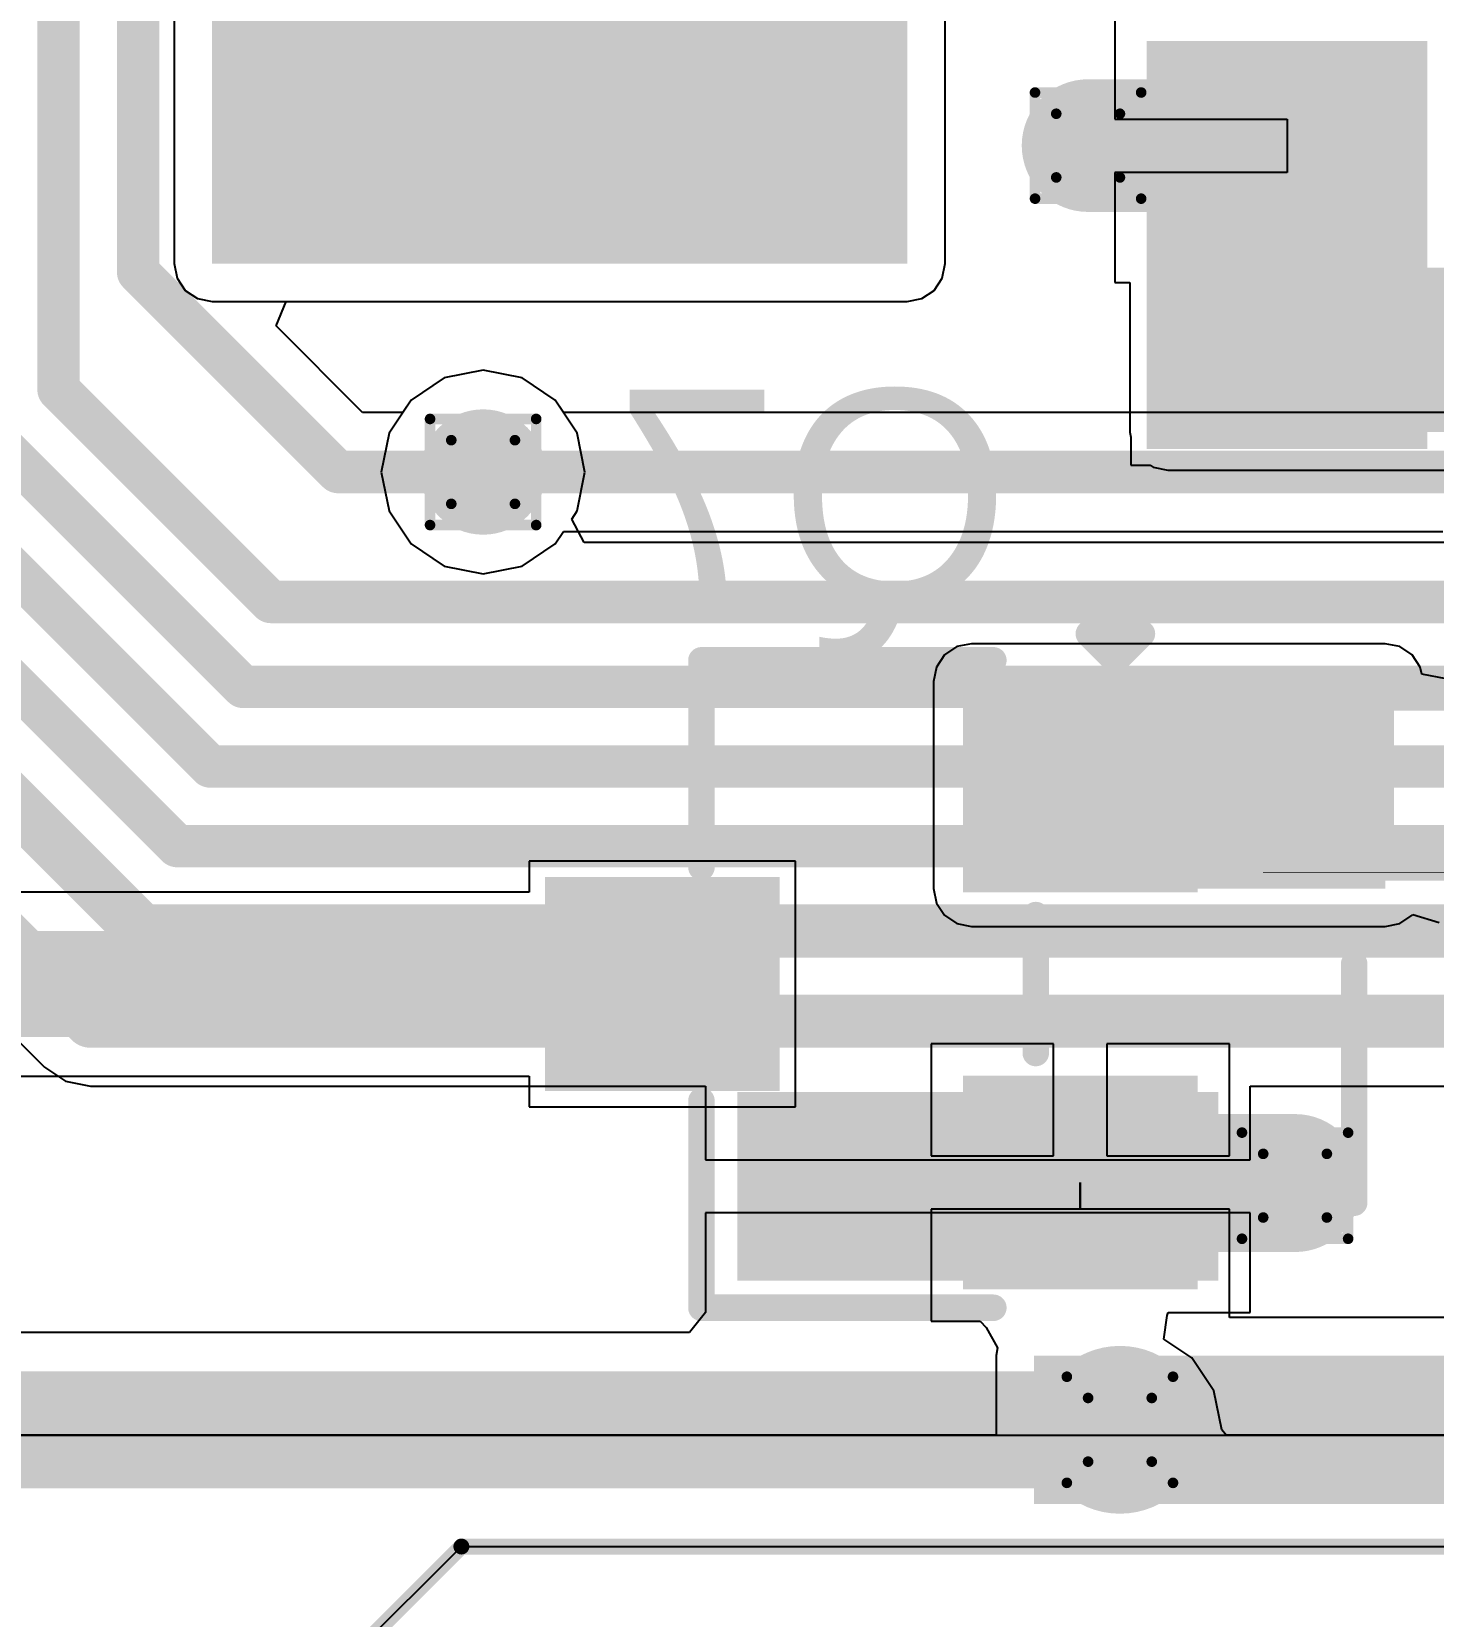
# Model space of a CAD drawing. Header units: inches. Extents: x -8 to 210, y -39 to 109.
# Drawn here: x 8.96 to 15.67, y 23.97 to 31.56 of the extents above; entities that cross this region are included whole.
import ezdxf

# ---------------------------------------------------------------- set-up
doc = ezdxf.new("R2010")
doc.units = ezdxf.units.IN
for name, color, linetype in [('Bottom Layer', 5, 'Continuous'), ('Bottom Overlay', 54, 'Continuous'), ('Bottom Paste', 16, 'Continuous'), ('Bottom Solder', 6, 'Continuous'), ('Drill Drawing', 1, 'Continuous'), ('Keep-Out Layer', 6, 'Continuous'), ('Multi-Layer', 9, 'Continuous'), ('Top Board_outline-Bottom 3D Body', 216, 'Continuous'), ('Top Layer', 1, 'Continuous'), ('Top Overlay', 2, 'Continuous'), ('Top Paste', 8, 'Continuous'), ('Top Solder', 216, 'Continuous'), ('Via Holes', 16, 'Continuous')]:
    doc.layers.add(name, color=color, linetype=linetype)
doc.styles.add('Arial', font='', dxfattribs={"height": 0.2})
doc.styles.get('Arial').set_extended_font_data('Arial')

# ---------------------------------------------------------------- blocks, each defined once
blk = doc.blocks.new('XKNANO_113_9')
at = {"layer": 'Keep-Out Layer'}
blk.add_hatch(color=6, dxfattribs=at).paths.add_polyline_path([(0.7119, 1.5949), (2.0835, 1.5949), (2.0835, 4.9223), (0.7119, 4.9223)])
at = {"layer": 'Top Layer'}
for points in [[(1.12, 7.31), (1.92, 7.31), (1.92, 6.17), (1.12, 6.17)], [(2.07, 7.31), (2.87, 7.31), (2.87, 6.17), (2.07, 6.17)], [(6.15, 6.31), (6.85, 6.31), (6.85, 4.21), (6.15, 4.21)]]:
    blk.add_hatch(color=1, dxfattribs=at).paths.add_polyline_path(points)
at = {"layer": 'Top Paste'}
for points in [[(1.12, 7.31), (1.92, 7.31), (1.92, 6.17), (1.12, 6.17)], [(2.07, 7.31), (2.87, 7.31), (2.87, 6.17), (2.07, 6.17)], [(6.15, 6.31), (6.85, 6.31), (6.85, 4.21), (6.15, 4.21)]]:
    blk.add_hatch(color=8, dxfattribs=at).paths.add_polyline_path(points)
at = {"layer": 'Top Solder'}
for points in [[(1.0184, 7.4116), (2.0216, 7.4116), (2.0216, 6.0684), (1.0184, 6.0684)], [(1.9684, 7.4116), (2.9716, 7.4116), (2.9716, 6.0684), (1.9684, 6.0684)], [(6.0484, 6.4116), (6.9516, 6.4116), (6.9516, 4.1084), (6.0484, 4.1084)]]:
    blk.add_hatch(color=216, dxfattribs=at).paths.add_polyline_path(points)
at = {"layer": 'Top Overlay'}
for points in [[(6.5786, 7.0612, 0.127, 0.127, 0), (5.4356, 7.0612, 0.127, 0.127, 0)], [(6.5786, 6.5532, 0.127, 0.127, 0), (6.5786, 7.0612, 0.127, 0.127, 0)]]:
    blk.add_lwpolyline(points, format="xyseb", dxfattribs=at)
for points in [[(5.4038, 7.0612, 0.0635, 0.0635, 1), (5.4673, 7.0612, 0.0635, 0.0635, 1)], [(6.5468, 7.0612, 0.0635, 0.0635, 1), (6.6104, 7.0612, 0.0635, 0.0635, 1)], [(6.5468, 7.0612, 0.0635, 0.0635, 1), (6.6104, 7.0612, 0.0635, 0.0635, 1)], [(6.5468, 6.5532, 0.0635, 0.0635, 1), (6.6104, 6.5532, 0.0635, 0.0635, 1)]]:
    blk.add_lwpolyline(points, format="xyseb", close=True, dxfattribs=at)
blk = doc.blocks.new('R___0402_B_29')
at = {"layer": 'Bottom Layer'}
for points in [[(-0.2413, 0.3175), (-0.2413, -0.3175), (-0.6985, -0.3175), (-0.6985, 0.3175)], [(0.6985, 0.3175), (0.6985, -0.3175), (0.2413, -0.3175), (0.2413, 0.3175)]]:
    blk.add_hatch(color=5, dxfattribs=at).paths.add_polyline_path(points)
at = {"layer": 'Bottom Paste'}
for points in [[(-0.2413, 0.3175), (-0.2413, -0.3175), (-0.6985, -0.3175), (-0.6985, 0.3175)], [(0.6985, 0.3175), (0.6985, -0.3175), (0.2413, -0.3175), (0.2413, 0.3175)]]:
    blk.add_hatch(color=16, dxfattribs=at).paths.add_polyline_path(points)
at = {"layer": 'Bottom Solder'}
for points in [[(-0.1863, 0.3725), (-0.1863, -0.3725), (-0.7535, -0.3725), (-0.7535, 0.3725)], [(0.7535, 0.3725), (0.7535, -0.3725), (0.1863, -0.3725), (0.1863, 0.3725)]]:
    blk.add_hatch(color=6, dxfattribs=at).paths.add_polyline_path(points)
at = {"layer": 'Bottom Overlay'}
for points in [[(-0.7874, 0.4064, 0.127, 0.127, 0), (-0.7874, -0.4064, 0.127, 0.127, 0)], [(0.7874, 0.4064, 0.127, 0.127, 0), (-0.7874, 0.4064, 0.127, 0.127, 0)], [(0.7874, 0.4064, 0.127, 0.127, 0), (0.7874, -0.4064, 0.127, 0.127, 0)], [(0.8128, 0.4318, 0.00323, 0.00323, 0), (-0.8128, 0.4318, 0.00323, 0.00323, 0)], [(0.7874, -0.4064, 0.127, 0.127, 0), (-0.7874, -0.4064, 0.127, 0.127, 0)]]:
    blk.add_lwpolyline(points, format="xyseb", dxfattribs=at)
for points in [[(-0.8191, 0.4064, 0.0635, 0.0635, 1), (-0.7556, 0.4064, 0.0635, 0.0635, 1)], [(-0.8191, 0.4064, 0.0635, 0.0635, 1), (-0.7556, 0.4064, 0.0635, 0.0635, 1)], [(0.7556, 0.4064, 0.0635, 0.0635, 1), (0.8191, 0.4064, 0.0635, 0.0635, 1)], [(0.7556, 0.4064, 0.0635, 0.0635, 1), (0.8191, 0.4064, 0.0635, 0.0635, 1)], [(-0.8136, 0.4318, 0.00161, 0.00161, 1), (-0.812, 0.4318, 0.00161, 0.00161, 1)], [(0.812, 0.4318, 0.00161, 0.00161, 1), (0.8136, 0.4318, 0.00161, 0.00161, 1)], [(-0.8191, -0.4064, 0.0635, 0.0635, 1), (-0.7556, -0.4064, 0.0635, 0.0635, 1)], [(-0.8191, -0.4064, 0.0635, 0.0635, 1), (-0.7556, -0.4064, 0.0635, 0.0635, 1)], [(0.7556, -0.4064, 0.0635, 0.0635, 1), (0.8191, -0.4064, 0.0635, 0.0635, 1)], [(0.7556, -0.4064, 0.0635, 0.0635, 1), (0.8191, -0.4064, 0.0635, 0.0635, 1)]]:
    blk.add_lwpolyline(points, format="xyseb", close=True, dxfattribs=at)
blk = doc.blocks.new('SOT_23_B_68')
at = {"layer": 'Bottom Layer'}
for points in [[(-1.36, 1.46), (-0.54, 1.46), (-0.54, 0.54), (-1.36, 0.54)], [(0.54, 1.46), (1.36, 1.46), (1.36, 0.54), (0.54, 0.54)], [(-0.41, -0.54), (0.41, -0.54), (0.41, -1.46), (-0.41, -1.46)]]:
    blk.add_hatch(color=5, dxfattribs=at).paths.add_polyline_path(points)
at = {"layer": 'Bottom Paste'}
for points in [[(-1.36, 1.46), (-0.54, 1.46), (-0.54, 0.54), (-1.36, 0.54)], [(0.54, 1.46), (1.36, 1.46), (1.36, 0.54), (0.54, 0.54)], [(-0.41, -0.54), (0.41, -0.54), (0.41, -1.46), (-0.41, -1.46)]]:
    blk.add_hatch(color=16, dxfattribs=at).paths.add_polyline_path(points)
at = {"layer": 'Bottom Solder'}
for points in [[(-1.4616, 1.5616), (-0.4384, 1.5616), (-0.4384, 0.4384), (-1.4616, 0.4384)], [(0.4384, 1.5616), (1.4616, 1.5616), (1.4616, 0.4384), (0.4384, 0.4384)], [(-0.5116, -0.4384), (0.5116, -0.4384), (0.5116, -1.5616), (-0.5116, -1.5616)]]:
    blk.add_hatch(color=6, dxfattribs=at).paths.add_polyline_path(points)
at = {"layer": 'Bottom Overlay'}
for points in [[(-1.5494, 1.1684, 0.127, 0.127, 0), (-1.6764, 1.2954, 0.127, 0.127, 0)], [(-1.6764, 1.0414, 0.127, 0.127, 0), (-1.6764, 1.2954, 0.127, 0.127, 0)], [(-1.6764, 1.0414, 0.127, 0.127, 0), (-1.5494, 1.1684, 0.127, 0.127, 0)], [(0.3302, 0.7874, 0.127, 0.127, 0), (-0.3302, 0.7874, 0.127, 0.127, 0)], [(-1.5494, -0.8128, 0.127, 0.127, 0), (-1.5494, 0.5842, 0.127, 0.127, 0)], [(1.5494, -0.8128, 0.127, 0.127, 0), (1.5494, 0.5842, 0.127, 0.127, 0)], [(-0.5588, -0.8128, 0.127, 0.127, 0), (-1.5494, -0.8128, 0.127, 0.127, 0)], [(1.5494, -0.8128, 0.127, 0.127, 0), (0.5588, -0.8128, 0.127, 0.127, 0)]]:
    blk.add_lwpolyline(points, format="xyseb", dxfattribs=at)
for points in [[(-1.7082, 1.2954, 0.0635, 0.0635, 1), (-1.6446, 1.2954, 0.0635, 0.0635, 1)], [(-1.7082, 1.2954, 0.0635, 0.0635, 1), (-1.6446, 1.2954, 0.0635, 0.0635, 1)], [(-1.5812, 1.1684, 0.0635, 0.0635, 1), (-1.5176, 1.1684, 0.0635, 0.0635, 1)], [(-1.5812, 1.1684, 0.0635, 0.0635, 1), (-1.5176, 1.1684, 0.0635, 0.0635, 1)], [(-1.7082, 1.0414, 0.0635, 0.0635, 1), (-1.6446, 1.0414, 0.0635, 0.0635, 1)], [(-1.7082, 1.0414, 0.0635, 0.0635, 1), (-1.6446, 1.0414, 0.0635, 0.0635, 1)], [(-0.3619, 0.7874, 0.0635, 0.0635, 1), (-0.2984, 0.7874, 0.0635, 0.0635, 1)], [(0.2984, 0.7874, 0.0635, 0.0635, 1), (0.3619, 0.7874, 0.0635, 0.0635, 1)], [(-1.5812, 0.5842, 0.0635, 0.0635, 1), (-1.5176, 0.5842, 0.0635, 0.0635, 1)], [(1.5176, 0.5842, 0.0635, 0.0635, 1), (1.5812, 0.5842, 0.0635, 0.0635, 1)], [(-1.5812, -0.8128, 0.0635, 0.0635, 1), (-1.5176, -0.8128, 0.0635, 0.0635, 1)], [(-1.5812, -0.8128, 0.0635, 0.0635, 1), (-1.5176, -0.8128, 0.0635, 0.0635, 1)], [(-0.5905, -0.8128, 0.0635, 0.0635, 1), (-0.5271, -0.8128, 0.0635, 0.0635, 1)], [(0.5271, -0.8128, 0.0635, 0.0635, 1), (0.5905, -0.8128, 0.0635, 0.0635, 1)], [(1.5176, -0.8128, 0.0635, 0.0635, 1), (1.5812, -0.8128, 0.0635, 0.0635, 1)], [(1.5176, -0.8128, 0.0635, 0.0635, 1), (1.5812, -0.8128, 0.0635, 0.0635, 1)]]:
    blk.add_lwpolyline(points, format="xyseb", close=True, dxfattribs=at)

msp = doc.modelspace()

# ---------------------------------------------------------------- hatches: boundary and pattern name
at = {"layer": 'Bottom Layer'}
h = msp.add_hatch(color=5, dxfattribs=at)
edge = h.paths.add_edge_path()
edge.add_arc((14.0208, 31.0134), 0.3, 0, 360)
h = msp.add_hatch(color=5, dxfattribs=at)
edge = h.paths.add_edge_path()
edge.add_arc((11.1252, 29.451), 0.3, 0, 360)
for points in [[(13.462, 27.4574), (15.4432, 27.4574), (15.4432, 28.448), (13.462, 28.448)], [(31.1658, 24.511), (31.1658, 25.2222), (13.7618, 25.2222), (13.7618, 24.511)]]:
    msp.add_hatch(color=5, dxfattribs=at).paths.add_polyline_path(points)
h = msp.add_hatch(color=5, dxfattribs=at)
edge = h.paths.add_edge_path()
edge.add_arc((15.0114, 26.035), 0.3, 0, 360)
h = msp.add_hatch(color=5, dxfattribs=at)
edge = h.paths.add_edge_path()
edge.add_arc((14.1732, 24.8666), 0.3, 0, 360)
at = {"layer": 'Bottom Solder'}
h = msp.add_hatch(color=6, dxfattribs=at)
edge = h.paths.add_edge_path()
edge.add_arc((14.1732, 24.8666), 0.4016, 0, 360)
at = {"layer": 'Top Layer'}
h = msp.add_hatch(color=1, dxfattribs=at)
edge = h.paths.add_edge_path()
edge.add_arc((14.0208, 31.0134), 0.3, 0, 360)
msp.add_hatch(color=1, dxfattribs=at).paths.add_polyline_path([(14.4018, 29.6418), (16.7386, 29.6418), (16.7386, 30.4292), (14.4018, 30.4292)])
h = msp.add_hatch(color=1, dxfattribs=at)
edge = h.paths.add_edge_path()
edge.add_arc((11.1252, 29.451), 0.3, 0, 360)
h = msp.add_hatch(color=1, dxfattribs=at)
edge = h.paths.add_edge_path()
edge.add_arc((15.0114, 26.035), 0.3, 0, 360)
h = msp.add_hatch(color=1, dxfattribs=at)
edge = h.paths.add_edge_path()
edge.add_arc((14.1732, 24.8666), 0.3, 0, 360)
at = {"layer": 'Top Solder'}
h = msp.add_hatch(color=216, dxfattribs=at)
edge = h.paths.add_edge_path()
edge.add_arc((14.1732, 24.8666), 0.4016, 0, 360)
at = {"layer": 'Via Holes'}
h = msp.add_hatch(color=7, dxfattribs=at)
edge = h.paths.add_edge_path()
edge.add_arc((14.0208, 31.0134), 0.15, 0, 360)
h = msp.add_hatch(color=7, dxfattribs=at)
edge = h.paths.add_edge_path()
edge.add_arc((11.1252, 29.451), 0.15, 0, 360)
h = msp.add_hatch(color=7, dxfattribs=at)
edge = h.paths.add_edge_path()
edge.add_arc((15.0114, 26.035), 0.15, 0, 360)
h = msp.add_hatch(color=7, dxfattribs=at)
edge = h.paths.add_edge_path()
edge.add_arc((14.1732, 24.8666), 0.15, 0, 360)

# ---------------------------------------------------------------- linework, layer by layer
at = {"layer": 'Bottom Layer'}
for p, q in [((9.6468, 31.8203), (9.6468, 30.4487)), ((13.3368, 30.4487), (13.3368, 31.8203)), ((9.6468, 30.4487), (9.6606, 30.3793)), ((13.323, 30.3793), (13.3368, 30.4487)), ((9.6606, 30.3793), (9.6999, 30.3205)), ((13.2837, 30.3205), (13.323, 30.3793)), ((9.6999, 30.3205), (9.7587, 30.2812)), ((9.7587, 30.2812), (9.8281, 30.2674)), ((9.8281, 30.2674), (13.1555, 30.2674)), ((13.1555, 30.2674), (13.2248, 30.2812)), ((13.2248, 30.2812), (13.2837, 30.3205)), ((10.9388, 29.9011), (10.7807, 29.7955)), ((11.1252, 29.9382), (10.9388, 29.9011)), ((11.3116, 29.9011), (11.1252, 29.9382)), ((11.4697, 29.7955), (11.3116, 29.9011)), ((10.7807, 29.7955), (10.6751, 29.6374)), ((11.5095, 29.7359), (11.4697, 29.7955)), ((15.8372, 29.7359), (11.5095, 29.7359)), ((10.6751, 29.6374), (10.638, 29.451)), ((10.638, 29.451), (10.6751, 29.2646)), ((10.6751, 29.2646), (10.7807, 29.1065)), ((11.4697, 29.1065), (11.5095, 29.1661)), ((11.5095, 29.1661), (15.7192, 29.1661)), ((10.7807, 29.1065), (10.9388, 29.0009)), ((11.3116, 29.0009), (11.4697, 29.1065)), ((10.9388, 29.0009), (11.1252, 28.9639)), ((11.1252, 28.9639), (11.3116, 29.0009)), ((13.3926, 28.6155), (13.3338, 28.5762)), ((13.462, 28.6293), (13.3926, 28.6155)), ((15.4432, 28.6293), (13.462, 28.6293)), ((15.5126, 28.6155), (15.4432, 28.6293)), ((15.5714, 28.5762), (15.5126, 28.6155)), ((13.3338, 28.5762), (13.2945, 28.5174)), ((15.6107, 28.5174), (15.5714, 28.5762)), ((13.2945, 28.5174), (13.2807, 28.448)), ((13.2807, 28.448), (13.2807, 27.4574)), ((15.6175, 28.483), (15.6107, 28.5174)), ((15.7353, 28.4607), (15.6175, 28.483)), ((12.6208, 27.588), (11.3452, 27.588)), ((11.3452, 27.588), (11.3452, 27.4405)), ((12.6208, 26.4124), (12.6208, 27.588)), ((13.2807, 27.4574), (13.2945, 27.388)), ((11.3452, 27.4405), (6.9088, 27.4405)), ((13.2945, 27.388), (13.3338, 27.3292)), ((13.3338, 27.3292), (13.3926, 27.2899)), ((15.5126, 27.2899), (15.5714, 27.3292)), ((15.5714, 27.3292), (15.5744, 27.3338)), ((15.5744, 27.3338), (15.7014, 27.2953)), ((13.3926, 27.2899), (13.462, 27.2761)), ((13.462, 27.2761), (15.4432, 27.2761)), ((15.4432, 27.2761), (15.5126, 27.2899)), ((13.856, 26.7142), (13.269, 26.7142)), ((13.269, 26.7142), (13.269, 26.1772)), ((13.856, 26.1772), (13.856, 26.7142)), ((14.697, 26.7142), (14.11, 26.7142)), ((14.11, 26.7142), (14.11, 26.1772)), ((14.697, 26.1772), (14.697, 26.7142)), ((7.0912, 26.5599), (11.3452, 26.5599)), ((11.3452, 26.5599), (11.3452, 26.4124)), ((11.3452, 26.4124), (12.6208, 26.4124)), ((13.269, 26.1772), (13.856, 26.1772)), ((14.11, 26.1772), (14.697, 26.1772)), ((13.983, 25.9232), (13.983, 26.0502)), ((13.983, 26.0502), (13.983, 26.0502)), ((13.983, 26.0502), (13.983, 25.9232)), ((13.983, 25.9232), (13.269, 25.9232)), ((13.269, 25.9232), (13.269, 25.3862)), ((14.697, 25.9232), (13.983, 25.9232)), ((14.697, 25.4035), (14.697, 25.9232)), ((13.269, 25.3862), (13.5048, 25.3862)), ((13.5048, 25.3862), (13.5335, 25.3559)), ((13.5335, 25.3559), (13.5879, 25.2592)), ((19.3281, 25.4035), (14.697, 25.4035)), ((13.5879, 25.2592), (13.5805, 25.2222)), ((13.5805, 25.2222), (13.5805, 24.8412)), ((0, 24.8412), (16.7894, 24.8412)), ((13.5805, 24.8412), (5.5384, 24.8412))]:
    msp.add_line(p, q, dxfattribs=at)
for points in [[(11.1252, 29.451, 0.2032, 0.2032, 0), (15.8372, 29.451, 0.2032, 0.2032, 0)], [(14.1224, 28.0162, 0.381, 0.381, 0), (14.1808, 27.9578, 0.381, 0.381, 0)], [(14.1808, 27.9578, 0.381, 0.381, 0), (15.2197, 27.9578, 0.381, 0.381, 0)], [(15.2197, 27.9578, 0.381, 0.381, 0), (15.2273, 27.9654, 0.381, 0.381, 0)], [(6.9088, 27.0002, 0.508, 0.508, 0), (11.8618, 27.0002, 0.508, 0.508, 0)], [(11.8618, 27.0002, 0.508, 0.508, 0), (11.9224, 26.9396, 0.508, 0.508, 0)], [(11.9224, 26.9396, 0.508, 0.508, 0), (11.983, 27.0002, 0.508, 0.508, 0)], [(13.983, 26.0502, 0.635, 0.635, 0), (13.9932, 26.0604, 0.635, 0.635, 0)], [(13.9932, 26.0604, 0.635, 0.635, 0), (15.0114, 26.0604, 0.635, 0.635, 0)]]:
    msp.add_lwpolyline(points, format="xyseb", dxfattribs=at)
for points in [[(11.0744, 29.451, 0.1016, 0.1016, 1), (11.176, 29.451, 0.1016, 0.1016, 1)], [(14.0272, 28.0162, 0.1905, 0.1905, 1), (14.2177, 28.0162, 0.1905, 0.1905, 1)], [(14.0855, 27.9578, 0.1905, 0.1905, 1), (14.276, 27.9578, 0.1905, 0.1905, 1)], [(14.0855, 27.9578, 0.1905, 0.1905, 1), (14.276, 27.9578, 0.1905, 0.1905, 1)], [(15.1245, 27.9578, 0.1905, 0.1905, 1), (15.315, 27.9578, 0.1905, 0.1905, 1)], [(15.1245, 27.9578, 0.1905, 0.1905, 1), (15.315, 27.9578, 0.1905, 0.1905, 1)], [(15.132, 27.9654, 0.1905, 0.1905, 1), (15.3225, 27.9654, 0.1905, 0.1905, 1)], [(11.7348, 27.0002, 0.254, 0.254, 1), (11.9888, 27.0002, 0.254, 0.254, 1)], [(11.7348, 27.0002, 0.254, 0.254, 1), (11.9888, 27.0002, 0.254, 0.254, 1)], [(11.856, 27.0002, 0.254, 0.254, 1), (12.11, 27.0002, 0.254, 0.254, 1)], [(11.7954, 26.9396, 0.254, 0.254, 1), (12.0494, 26.9396, 0.254, 0.254, 1)], [(11.7954, 26.9396, 0.254, 0.254, 1), (12.0494, 26.9396, 0.254, 0.254, 1)], [(13.8242, 26.0502, 0.3175, 0.3175, 1), (14.1417, 26.0502, 0.3175, 0.3175, 1)], [(13.8345, 26.0604, 0.3175, 0.3175, 1), (14.152, 26.0604, 0.3175, 0.3175, 1)], [(13.8345, 26.0604, 0.3175, 0.3175, 1), (14.152, 26.0604, 0.3175, 0.3175, 1)], [(14.8527, 26.0604, 0.3175, 0.3175, 1), (15.1701, 26.0604, 0.3175, 0.3175, 1)]]:
    msp.add_lwpolyline(points, format="xyseb", close=True, dxfattribs=at)
at = {"layer": 'Drill Drawing'}
for points in [[(13.7668, 31.2674, 0.0508, 0.0508, 0), (14.2748, 31.2674, 0.0508, 0.0508, 0)], [(13.7668, 30.7594, 0.0508, 0.0508, 0), (13.7668, 31.2674, 0.0508, 0.0508, 0)], [(14.2748, 30.7594, 0.0508, 0.0508, 0), (14.2748, 31.2674, 0.0508, 0.0508, 0)], [(13.8684, 31.1658, 0.0508, 0.0508, 0), (14.1732, 31.1658, 0.0508, 0.0508, 0)], [(13.8684, 30.861, 0.0508, 0.0508, 0), (13.8684, 31.1658, 0.0508, 0.0508, 0)], [(14.1732, 30.861, 0.0508, 0.0508, 0), (14.1732, 31.1658, 0.0508, 0.0508, 0)], [(13.8684, 30.861, 0.0508, 0.0508, 0), (14.1732, 30.861, 0.0508, 0.0508, 0)], [(13.7668, 30.7594, 0.0508, 0.0508, 0), (14.2748, 30.7594, 0.0508, 0.0508, 0)], [(10.8712, 29.705, 0.0508, 0.0508, 0), (11.3792, 29.705, 0.0508, 0.0508, 0)], [(10.8712, 29.197, 0.0508, 0.0508, 0), (10.8712, 29.705, 0.0508, 0.0508, 0)], [(11.3792, 29.197, 0.0508, 0.0508, 0), (11.3792, 29.705, 0.0508, 0.0508, 0)], [(10.9728, 29.6034, 0.0508, 0.0508, 0), (11.2776, 29.6034, 0.0508, 0.0508, 0)], [(10.9728, 29.2986, 0.0508, 0.0508, 0), (10.9728, 29.6034, 0.0508, 0.0508, 0)], [(11.2776, 29.2986, 0.0508, 0.0508, 0), (11.2776, 29.6034, 0.0508, 0.0508, 0)], [(10.9728, 29.2986, 0.0508, 0.0508, 0), (11.2776, 29.2986, 0.0508, 0.0508, 0)], [(10.8712, 29.197, 0.0508, 0.0508, 0), (11.3792, 29.197, 0.0508, 0.0508, 0)], [(14.7574, 26.289, 0.0508, 0.0508, 0), (15.2654, 26.289, 0.0508, 0.0508, 0)], [(14.7574, 25.781, 0.0508, 0.0508, 0), (14.7574, 26.289, 0.0508, 0.0508, 0)], [(15.2654, 25.781, 0.0508, 0.0508, 0), (15.2654, 26.289, 0.0508, 0.0508, 0)], [(14.859, 26.1874, 0.0508, 0.0508, 0), (15.1638, 26.1874, 0.0508, 0.0508, 0)], [(14.859, 25.8826, 0.0508, 0.0508, 0), (14.859, 26.1874, 0.0508, 0.0508, 0)], [(15.1638, 25.8826, 0.0508, 0.0508, 0), (15.1638, 26.1874, 0.0508, 0.0508, 0)], [(14.859, 25.8826, 0.0508, 0.0508, 0), (15.1638, 25.8826, 0.0508, 0.0508, 0)], [(14.7574, 25.781, 0.0508, 0.0508, 0), (15.2654, 25.781, 0.0508, 0.0508, 0)], [(13.9192, 25.1206, 0.0508, 0.0508, 0), (14.4272, 25.1206, 0.0508, 0.0508, 0)], [(13.9192, 24.6126, 0.0508, 0.0508, 0), (13.9192, 25.1206, 0.0508, 0.0508, 0)], [(14.4272, 24.6126, 0.0508, 0.0508, 0), (14.4272, 25.1206, 0.0508, 0.0508, 0)], [(14.0208, 25.019, 0.0508, 0.0508, 0), (14.3256, 25.019, 0.0508, 0.0508, 0)], [(14.0208, 24.7142, 0.0508, 0.0508, 0), (14.0208, 25.019, 0.0508, 0.0508, 0)], [(14.3256, 24.7142, 0.0508, 0.0508, 0), (14.3256, 25.019, 0.0508, 0.0508, 0)], [(14.0208, 24.7142, 0.0508, 0.0508, 0), (14.3256, 24.7142, 0.0508, 0.0508, 0)], [(13.9192, 24.6126, 0.0508, 0.0508, 0), (14.4272, 24.6126, 0.0508, 0.0508, 0)]]:
    msp.add_lwpolyline(points, format="xyseb", dxfattribs=at)
for points in [[(13.7541, 31.2674, 0.0254, 0.0254, 1), (13.7795, 31.2674, 0.0254, 0.0254, 1)], [(13.7541, 31.2674, 0.0254, 0.0254, 1), (13.7795, 31.2674, 0.0254, 0.0254, 1)], [(14.2621, 31.2674, 0.0254, 0.0254, 1), (14.2875, 31.2674, 0.0254, 0.0254, 1)], [(14.2621, 31.2674, 0.0254, 0.0254, 1), (14.2875, 31.2674, 0.0254, 0.0254, 1)], [(13.8557, 31.1658, 0.0254, 0.0254, 1), (13.8811, 31.1658, 0.0254, 0.0254, 1)], [(13.8557, 31.1658, 0.0254, 0.0254, 1), (13.8811, 31.1658, 0.0254, 0.0254, 1)], [(14.1605, 31.1658, 0.0254, 0.0254, 1), (14.1859, 31.1658, 0.0254, 0.0254, 1)], [(14.1605, 31.1658, 0.0254, 0.0254, 1), (14.1859, 31.1658, 0.0254, 0.0254, 1)], [(13.8557, 30.861, 0.0254, 0.0254, 1), (13.8811, 30.861, 0.0254, 0.0254, 1)], [(13.8557, 30.861, 0.0254, 0.0254, 1), (13.8811, 30.861, 0.0254, 0.0254, 1)], [(14.1605, 30.861, 0.0254, 0.0254, 1), (14.1859, 30.861, 0.0254, 0.0254, 1)], [(14.1605, 30.861, 0.0254, 0.0254, 1), (14.1859, 30.861, 0.0254, 0.0254, 1)], [(13.7541, 30.7594, 0.0254, 0.0254, 1), (13.7795, 30.7594, 0.0254, 0.0254, 1)], [(13.7541, 30.7594, 0.0254, 0.0254, 1), (13.7795, 30.7594, 0.0254, 0.0254, 1)], [(14.2621, 30.7594, 0.0254, 0.0254, 1), (14.2875, 30.7594, 0.0254, 0.0254, 1)], [(14.2621, 30.7594, 0.0254, 0.0254, 1), (14.2875, 30.7594, 0.0254, 0.0254, 1)], [(10.8585, 29.705, 0.0254, 0.0254, 1), (10.8839, 29.705, 0.0254, 0.0254, 1)], [(10.8585, 29.705, 0.0254, 0.0254, 1), (10.8839, 29.705, 0.0254, 0.0254, 1)], [(11.3665, 29.705, 0.0254, 0.0254, 1), (11.3919, 29.705, 0.0254, 0.0254, 1)], [(11.3665, 29.705, 0.0254, 0.0254, 1), (11.3919, 29.705, 0.0254, 0.0254, 1)], [(10.9601, 29.6034, 0.0254, 0.0254, 1), (10.9855, 29.6034, 0.0254, 0.0254, 1)], [(10.9601, 29.6034, 0.0254, 0.0254, 1), (10.9855, 29.6034, 0.0254, 0.0254, 1)], [(11.2649, 29.6034, 0.0254, 0.0254, 1), (11.2903, 29.6034, 0.0254, 0.0254, 1)], [(11.2649, 29.6034, 0.0254, 0.0254, 1), (11.2903, 29.6034, 0.0254, 0.0254, 1)], [(10.9601, 29.2986, 0.0254, 0.0254, 1), (10.9855, 29.2986, 0.0254, 0.0254, 1)], [(10.9601, 29.2986, 0.0254, 0.0254, 1), (10.9855, 29.2986, 0.0254, 0.0254, 1)], [(11.2649, 29.2986, 0.0254, 0.0254, 1), (11.2903, 29.2986, 0.0254, 0.0254, 1)], [(11.2649, 29.2986, 0.0254, 0.0254, 1), (11.2903, 29.2986, 0.0254, 0.0254, 1)], [(10.8585, 29.197, 0.0254, 0.0254, 1), (10.8839, 29.197, 0.0254, 0.0254, 1)], [(10.8585, 29.197, 0.0254, 0.0254, 1), (10.8839, 29.197, 0.0254, 0.0254, 1)], [(11.3665, 29.197, 0.0254, 0.0254, 1), (11.3919, 29.197, 0.0254, 0.0254, 1)], [(11.3665, 29.197, 0.0254, 0.0254, 1), (11.3919, 29.197, 0.0254, 0.0254, 1)], [(14.7447, 26.289, 0.0254, 0.0254, 1), (14.7701, 26.289, 0.0254, 0.0254, 1)], [(14.7447, 26.289, 0.0254, 0.0254, 1), (14.7701, 26.289, 0.0254, 0.0254, 1)], [(15.2527, 26.289, 0.0254, 0.0254, 1), (15.2781, 26.289, 0.0254, 0.0254, 1)], [(15.2527, 26.289, 0.0254, 0.0254, 1), (15.2781, 26.289, 0.0254, 0.0254, 1)], [(14.8463, 26.1874, 0.0254, 0.0254, 1), (14.8717, 26.1874, 0.0254, 0.0254, 1)], [(14.8463, 26.1874, 0.0254, 0.0254, 1), (14.8717, 26.1874, 0.0254, 0.0254, 1)], [(15.1511, 26.1874, 0.0254, 0.0254, 1), (15.1765, 26.1874, 0.0254, 0.0254, 1)], [(15.1511, 26.1874, 0.0254, 0.0254, 1), (15.1765, 26.1874, 0.0254, 0.0254, 1)], [(14.8463, 25.8826, 0.0254, 0.0254, 1), (14.8717, 25.8826, 0.0254, 0.0254, 1)], [(14.8463, 25.8826, 0.0254, 0.0254, 1), (14.8717, 25.8826, 0.0254, 0.0254, 1)], [(15.1511, 25.8826, 0.0254, 0.0254, 1), (15.1765, 25.8826, 0.0254, 0.0254, 1)], [(15.1511, 25.8826, 0.0254, 0.0254, 1), (15.1765, 25.8826, 0.0254, 0.0254, 1)], [(14.7447, 25.781, 0.0254, 0.0254, 1), (14.7701, 25.781, 0.0254, 0.0254, 1)], [(14.7447, 25.781, 0.0254, 0.0254, 1), (14.7701, 25.781, 0.0254, 0.0254, 1)], [(15.2527, 25.781, 0.0254, 0.0254, 1), (15.2781, 25.781, 0.0254, 0.0254, 1)], [(15.2527, 25.781, 0.0254, 0.0254, 1), (15.2781, 25.781, 0.0254, 0.0254, 1)], [(13.9065, 25.1206, 0.0254, 0.0254, 1), (13.9319, 25.1206, 0.0254, 0.0254, 1)], [(13.9065, 25.1206, 0.0254, 0.0254, 1), (13.9319, 25.1206, 0.0254, 0.0254, 1)], [(14.4145, 25.1206, 0.0254, 0.0254, 1), (14.4399, 25.1206, 0.0254, 0.0254, 1)], [(14.4145, 25.1206, 0.0254, 0.0254, 1), (14.4399, 25.1206, 0.0254, 0.0254, 1)], [(14.0081, 25.019, 0.0254, 0.0254, 1), (14.0335, 25.019, 0.0254, 0.0254, 1)], [(14.0081, 25.019, 0.0254, 0.0254, 1), (14.0335, 25.019, 0.0254, 0.0254, 1)], [(14.3129, 25.019, 0.0254, 0.0254, 1), (14.3383, 25.019, 0.0254, 0.0254, 1)], [(14.3129, 25.019, 0.0254, 0.0254, 1), (14.3383, 25.019, 0.0254, 0.0254, 1)], [(14.0081, 24.7142, 0.0254, 0.0254, 1), (14.0335, 24.7142, 0.0254, 0.0254, 1)], [(14.0081, 24.7142, 0.0254, 0.0254, 1), (14.0335, 24.7142, 0.0254, 0.0254, 1)], [(14.3129, 24.7142, 0.0254, 0.0254, 1), (14.3383, 24.7142, 0.0254, 0.0254, 1)], [(14.3129, 24.7142, 0.0254, 0.0254, 1), (14.3383, 24.7142, 0.0254, 0.0254, 1)], [(13.9065, 24.6126, 0.0254, 0.0254, 1), (13.9319, 24.6126, 0.0254, 0.0254, 1)], [(13.9065, 24.6126, 0.0254, 0.0254, 1), (13.9319, 24.6126, 0.0254, 0.0254, 1)], [(14.4145, 24.6126, 0.0254, 0.0254, 1), (14.4399, 24.6126, 0.0254, 0.0254, 1)], [(14.4145, 24.6126, 0.0254, 0.0254, 1), (14.4399, 24.6126, 0.0254, 0.0254, 1)]]:
    msp.add_lwpolyline(points, format="xyseb", close=True, dxfattribs=at)
at = {"layer": 'Multi-Layer'}
for p, q in [((10.5166, 23.8032), (11.0212, 24.3078)), ((11.0212, 24.3078), (16.86, 24.3078))]:
    msp.add_line(p, q, dxfattribs=at)
at = {"layer": 'Top Board_outline-Bottom 3D Body'}
for points in [[(10.5166, 23.8032, 0.0762, 0.0762, 0), (11.0212, 24.3078, 0.0762, 0.0762, 0)], [(11.0212, 24.3078, 0.0762, 0.0762, 0), (16.86, 24.3078, 0.0762, 0.0762, 0)]]:
    msp.add_lwpolyline(points, format="xyseb", dxfattribs=at)
msp.add_lwpolyline([(11.0021, 24.3078, 0.0381, 0.0381, 1), (11.0402, 24.3078, 0.0381, 0.0381, 1)], format="xyseb", close=True, dxfattribs=at)
msp.add_lwpolyline([(11.0021, 24.3078, 0.0381, 0.0381, 1), (11.0402, 24.3078, 0.0381, 0.0381, 1)], format="xyseb", close=True, dxfattribs=at)
at = {"layer": 'Top Layer'}
for p, q in [((13.3368, 30.4487), (13.3368, 31.8203)), ((14.1492, 31.6662), (14.1492, 31.1392)), ((14.1492, 31.1392), (14.9732, 31.1392)), ((14.9732, 31.1392), (14.9732, 30.8852)), ((14.9732, 30.8852), (14.1492, 30.8852)), ((14.1492, 30.8852), (14.1492, 30.3582)), ((13.323, 30.3793), (13.3368, 30.4487)), ((13.2837, 30.3205), (13.323, 30.3793)), ((14.1492, 30.3582), (14.2205, 30.3582)), ((14.2205, 30.3582), (14.2205, 29.6418)), ((10.1344, 30.15), (10.183, 30.2674)), ((10.183, 30.2674), (13.1555, 30.2674)), ((13.1555, 30.2674), (13.2248, 30.2812)), ((13.2248, 30.2812), (13.2837, 30.3205)), ((10.5486, 29.7359), (10.1344, 30.15)), ((10.9388, 29.9011), (10.7807, 29.7955)), ((11.1252, 29.9382), (10.9388, 29.9011)), ((11.3116, 29.9011), (11.1252, 29.9382)), ((11.4697, 29.7955), (11.3116, 29.9011)), ((10.7409, 29.7359), (10.5486, 29.7359)), ((10.7807, 29.7955), (10.7409, 29.7359)), ((11.5753, 29.6374), (11.4697, 29.7955)), ((11.6124, 29.451), (11.5753, 29.6374)), ((14.2205, 29.6418), (14.2254, 29.6172)), ((14.2254, 29.6172), (14.2254, 29.4844)), ((6.1303, 29.4983), (9.0258, 26.6027)), ((11.5753, 29.2646), (11.6124, 29.451)), ((14.2254, 29.4844), (14.3173, 29.4844)), ((14.3173, 29.4844), (14.3324, 29.4743)), ((14.3324, 29.4743), (14.4018, 29.4605)), ((14.4018, 29.4605), (16.7386, 29.4605)), ((11.5494, 29.2259), (11.5753, 29.2646)), ((11.6093, 29.1139), (11.5494, 29.2259)), ((16.7385, 29.1139), (11.6093, 29.1139)), ((9.0258, 26.6027), (9.1267, 26.5353)), ((9.1267, 26.5353), (9.2456, 26.5116)), ((9.2456, 26.5116), (12.1892, 26.5116)), ((12.1892, 26.5116), (12.1892, 26.1592)), ((14.7972, 26.1592), (14.7972, 26.5116)), ((14.7972, 26.5116), (17.6841, 26.5116)), ((12.1892, 26.1592), (13.4932, 26.1592)), ((13.4932, 26.1592), (14.7972, 26.1592)), ((13.4932, 25.9052), (12.1892, 25.9052)), ((12.1892, 25.9052), (12.1892, 25.4282)), ((14.7972, 25.9052), (13.4932, 25.9052)), ((14.7972, 25.4282), (14.7972, 25.9052)), ((12.1892, 25.4282), (12.113, 25.3328)), ((14.3828, 25.3012), (14.3985, 25.4145)), ((14.3985, 25.4145), (14.4039, 25.4282)), ((14.4039, 25.4282), (14.7972, 25.4282)), ((12.113, 25.3328), (2.9177, 25.3328)), ((14.5177, 25.2111), (14.3828, 25.3012)), ((14.6233, 25.053), (14.5177, 25.2111)), ((14.6604, 24.8666), (14.6233, 25.053)), ((0, 24.8412), (17.9797, 24.8412)), ((14.6812, 24.8412), (14.6604, 24.8666)), ((17.6191, 24.8412), (14.6812, 24.8412))]:
    msp.add_line(p, q, dxfattribs=at)
for points in [[(9.0932, 29.845, 0.2032, 0.2032, 0), (9.0932, 45.3444, 0.2032, 0.2032, 0)], [(9.4742, 30.4074, 0.2032, 0.2032, 0), (9.4742, 37.7952, 0.2032, 0.2032, 0)], [(14.0208, 31.0134, 0.635, 0.635, 0), (14.972, 31.0134, 0.635, 0.635, 0)], [(14.972, 31.0134, 0.635, 0.635, 0), (14.9732, 31.0122, 0.635, 0.635, 0)], [(9.4742, 30.4074, 0.2032, 0.2032, 0), (10.4306, 29.451, 0.2032, 0.2032, 0)], [(9.0932, 29.845, 0.2032, 0.2032, 0), (10.1092, 28.829, 0.2032, 0.2032, 0)], [(6.35, 29.718, 0.254, 0.254, 0), (9.2456, 26.8224, 0.254, 0.254, 0)], [(8.7122, 29.6872, 0.2032, 0.2032, 0), (9.9768, 28.4226, 0.2032, 0.2032, 0)], [(8.3312, 29.5294, 0.2032, 0.2032, 0), (9.819, 28.0416, 0.2032, 0.2032, 0)], [(7.3406, 29.4064, 0.254, 0.254, 0), (9.4928, 27.2542, 0.254, 0.254, 0)], [(10.4306, 29.451, 0.2032, 0.2032, 0), (11.1252, 29.451, 0.2032, 0.2032, 0)], [(7.9502, 29.3716, 0.2032, 0.2032, 0), (9.6612, 27.6606, 0.2032, 0.2032, 0)], [(10.1092, 28.829, 0.2032, 0.2032, 0), (16.9418, 28.829, 0.2032, 0.2032, 0)], [(9.9768, 28.4226, 0.2032, 0.2032, 0), (17.5514, 28.4226, 0.2032, 0.2032, 0)], [(9.819, 28.0416, 0.2032, 0.2032, 0), (17.7546, 28.0416, 0.2032, 0.2032, 0)], [(9.6612, 27.6606, 0.2032, 0.2032, 0), (17.9578, 27.6606, 0.2032, 0.2032, 0)], [(9.4928, 27.2542, 0.254, 0.254, 0), (28.9052, 27.2542, 0.254, 0.254, 0)], [(9.2456, 26.8224, 0.254, 0.254, 0), (28.6004, 26.8224, 0.254, 0.254, 0)], [(13.8938, 26.035, 0.635, 0.635, 0), (15.0114, 26.035, 0.635, 0.635, 0)], [(2.9177, 24.8666, 0.5588, 0.5588, 0), (14.1732, 24.8666, 0.5588, 0.5588, 0)]]:
    msp.add_lwpolyline(points, format="xyseb", dxfattribs=at)
for points in [[(13.862, 31.0134, 0.3175, 0.3175, 1), (14.1796, 31.0134, 0.3175, 0.3175, 1)], [(14.8133, 31.0134, 0.3175, 0.3175, 1), (15.1308, 31.0134, 0.3175, 0.3175, 1)], [(14.8133, 31.0134, 0.3175, 0.3175, 1), (15.1308, 31.0134, 0.3175, 0.3175, 1)], [(14.8145, 31.0122, 0.3175, 0.3175, 1), (15.132, 31.0122, 0.3175, 0.3175, 1)], [(9.4234, 30.4074, 0.1016, 0.1016, 1), (9.525, 30.4074, 0.1016, 0.1016, 1)], [(9.4234, 30.4074, 0.1016, 0.1016, 1), (9.525, 30.4074, 0.1016, 0.1016, 1)], [(9.0424, 29.845, 0.1016, 0.1016, 1), (9.144, 29.845, 0.1016, 0.1016, 1)], [(9.0424, 29.845, 0.1016, 0.1016, 1), (9.144, 29.845, 0.1016, 0.1016, 1)], [(10.3798, 29.451, 0.1016, 0.1016, 1), (10.4814, 29.451, 0.1016, 0.1016, 1)], [(10.3798, 29.451, 0.1016, 0.1016, 1), (10.4814, 29.451, 0.1016, 0.1016, 1)], [(11.0744, 29.451, 0.1016, 0.1016, 1), (11.176, 29.451, 0.1016, 0.1016, 1)], [(10.0584, 28.829, 0.1016, 0.1016, 1), (10.16, 28.829, 0.1016, 0.1016, 1)], [(10.0584, 28.829, 0.1016, 0.1016, 1), (10.16, 28.829, 0.1016, 0.1016, 1)], [(9.926, 28.4226, 0.1016, 0.1016, 1), (10.0276, 28.4226, 0.1016, 0.1016, 1)], [(9.926, 28.4226, 0.1016, 0.1016, 1), (10.0276, 28.4226, 0.1016, 0.1016, 1)], [(9.7682, 28.0416, 0.1016, 0.1016, 1), (9.8698, 28.0416, 0.1016, 0.1016, 1)], [(9.7682, 28.0416, 0.1016, 0.1016, 1), (9.8698, 28.0416, 0.1016, 0.1016, 1)], [(9.6104, 27.6606, 0.1016, 0.1016, 1), (9.712, 27.6606, 0.1016, 0.1016, 1)], [(9.6104, 27.6606, 0.1016, 0.1016, 1), (9.712, 27.6606, 0.1016, 0.1016, 1)], [(9.4293, 27.2542, 0.127, 0.127, 1), (9.5563, 27.2542, 0.127, 0.127, 1)], [(9.4293, 27.2542, 0.127, 0.127, 1), (9.5563, 27.2542, 0.127, 0.127, 1)], [(9.1821, 26.8224, 0.127, 0.127, 1), (9.3091, 26.8224, 0.127, 0.127, 1)], [(9.1821, 26.8224, 0.127, 0.127, 1), (9.3091, 26.8224, 0.127, 0.127, 1)], [(13.735, 26.035, 0.3175, 0.3175, 1), (14.0526, 26.035, 0.3175, 0.3175, 1)], [(14.8527, 26.035, 0.3175, 0.3175, 1), (15.1701, 26.035, 0.3175, 0.3175, 1)], [(14.0335, 24.8666, 0.2794, 0.2794, 1), (14.3129, 24.8666, 0.2794, 0.2794, 1)]]:
    msp.add_lwpolyline(points, format="xyseb", close=True, dxfattribs=at)

# ---------------------------------------------------------------- block references
for name, p, rotation in [('XKNANO_113_9', (8.2332, 32.5322), 270), ('SOT_23_B_68', (12.983, 27.0002), 270), ('R___0402_B_29', (15.6718, 27.9654), 180)]:
    msp.add_blockref(name, p, dxfattribs=dict(rotation=rotation))

# ---------------------------------------------------------------- texts
at = {"layer": 'Bottom Overlay', "style": 'Arial', "text_generation_flag": 2}
msp.add_text('Q7', height=1.016, dxfattribs=at).set_placement((13.648, 28.8292))

doc.saveas('drawing.dxf')
